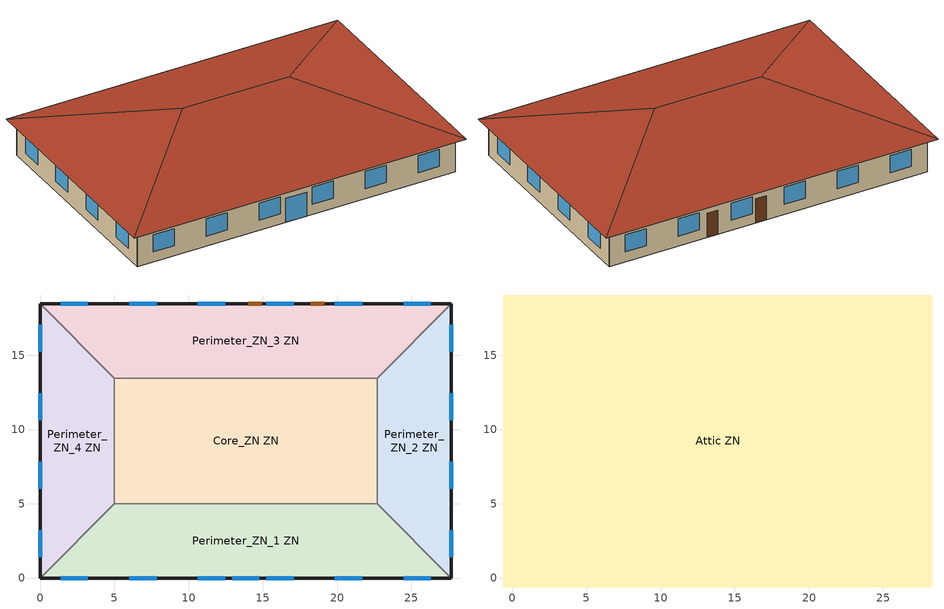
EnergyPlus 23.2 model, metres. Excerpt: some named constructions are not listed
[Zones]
Core_ZN ZN
 floor ground (Foundation F 126 Perim 0 Area 14966): 22.69,13.46 22.69,5 5,5 5,13.46 z0
 wall to Perimeter_ZN_2 ZN (Typical Interior Wall): 22.69,5 22.69,13.46 z0:3.05
 wall to Perimeter_ZN_3 ZN (Typical Interior Wall): 22.69,13.46 5,13.46 z0:3.05
 wall to Perimeter_ZN_1 ZN (Typical Interior Wall): 5,5 22.69,5 z0:3.05
 wall to Perimeter_ZN_4 ZN (Typical Interior Wall): 5,13.46 5,5 z0:3.05
Perimeter_ZN_1 ZN
 floor ground (Foundation F 126 Perim 2769 Area 11345): 22.69,5 27.69,0 0,0 5,5 z0
 wall outside (Typical Insulated Wood Framed Exterior Wall R-11.24): 0,0 27.69,0 z0:3.05
 wall to Perimeter_ZN_2 ZN (Typical Interior Wall): 27.69,0 22.69,5 z0:3.05
 wall to Perimeter_ZN_4 ZN (Typical Interior Wall): 5,5 0,0 z0:3.05
 window (U 0.5 SHGC 0.23 Simple Glazing Window U-0.5 SHGC 0.23 2): 12.93,0 14.76,0 z0:2.13
 window (U 0.5 SHGC 0.23 Simple Glazing Window U-0.5 SHGC 0.23): 1.39,0 3.22,0 / 6.01,0 7.84,0 / 10.62,0 12.45,0 / 15.24,0 17.07,0 / 19.85,0 21.68,0 / 24.47,0 26.3,0 z0.9:2.42
Perimeter_ZN_2 ZN
 floor ground (Foundation F 126 Perim 1846 Area 673): 27.69,18.46 27.69,0 22.69,5 22.69,13.46 z0
 wall outside (Typical Insulated Wood Framed Exterior Wall R-11.24): 27.69,0 27.69,18.46 z0:3.05
 wall to Perimeter_ZN_3 ZN (Typical Interior Wall): 27.69,18.46 22.69,13.46 z0:3.05
 window (U 0.5 SHGC 0.23 Simple Glazing Window U-0.5 SHGC 0.23): 27.69,1.39 27.69,3.22 / 27.69,6.01 27.69,7.84 / 27.69,10.62 27.69,12.45 / 27.69,15.24 27.69,17.07 z0.9:2.42
Perimeter_ZN_3 ZN
 floor ground (Foundation F 126 Perim 2769 Area 11345): 27.69,18.46 22.69,13.46 5,13.46 0,18.46 z0
 wall outside (Typical Insulated Wood Framed Exterior Wall R-11.24): 27.69,18.46 0,18.46 z0:3.05
 wall to Perimeter_ZN_4 ZN (Typical Interior Wall): 0,18.46 5,13.46 z0:3.05
 window (U 0.5 SHGC 0.23 Simple Glazing Window U-0.5 SHGC 0.23): 26.3,18.46 24.47,18.46 / 21.68,18.46 19.85,18.46 / 17.07,18.46 15.24,18.46 / 12.45,18.46 10.62,18.46 / 7.84,18.46 6.01,18.46 / 3.22,18.46 1.39,18.46 z0.9:2.42
 door (Typical Insulated Metal Door R-2.7): 14.91,18.46 14,18.46 / 19.13,18.46 18.22,18.46 z0:2.13
Perimeter_ZN_4 ZN
 floor ground (Foundation F 126 Perim 1846 Area 673): 0,18.46 5,13.46 5,5 0,0 z0
 wall outside (Typical Insulated Wood Framed Exterior Wall R-11.24): 0,18.46 0,0 z0:3.05
 window (U 0.5 SHGC 0.23 Simple Glazing Window U-0.5 SHGC 0.23): 0,17.07 0,15.24 / 0,12.45 0,10.62 / 0,7.84 0,6.01 / 0,3.22 0,1.39 z0.9:2.42
Attic ZN
 floor outside (Typical Attic Soffit): 28.29,19.06 28.29,-0.6 27.69,0 27.69,18.46 z3.05; 28.29,19.06 27.69,18.46 0,18.46 -0.6,19.06 z3.05; 27.69,0 28.29,-0.6 -0.6,-0.6 0,0 z3.05; -0.6,19.06 0,18.46 0,0 -0.6,-0.6 z3.05
 floor to Core_ZN ZN (Typical Wood Joist Attic Floor R-37.04 1): 22.69,13.46 22.69,5 5,5 5,13.46 z3.05
 floor to Perimeter_ZN_2 ZN (Typical Wood Joist Attic Floor R-37.04 1): 27.69,18.46 27.69,0 22.69,5 22.69,13.46 z3.05
 floor to Perimeter_ZN_3 ZN (Typical Wood Joist Attic Floor R-37.04 1): 27.69,18.46 22.69,13.46 5,13.46 0,18.46 z3.05
 floor to Perimeter_ZN_1 ZN (Typical Wood Joist Attic Floor R-37.04 1): 22.69,5 27.69,0 0,0 5,5 z3.05
 floor to Perimeter_ZN_4 ZN (Typical Wood Joist Attic Floor R-37.04 1): 0,18.46 5,13.46 5,5 0,0 z3.05
 roof outside (Typical Uninsulated Wood Joist Attic Roof): 18.46,9.23,6.33 28.29,-0.6,3.05 28.29,19.06,3.05; 18.46,9.23,6.33 28.29,19.06,3.05 -0.6,19.06,3.05 9.23,9.23,6.33; 9.23,9.23,6.33 -0.6,-0.6,3.05 28.29,-0.6,3.05 18.46,9.23,6.33; 9.23,9.23,6.33 -0.6,19.06,3.05 -0.6,-0.6,3.05
[ENERGYMANAGEMENTSYSTEM:OUTPUTVARIABLE] Update Frequency=ZoneTimestep
Name | EMS Variable | Type of Data in Variable | Units
Adaptive Heating Setpoint Temperature | roundedAHST | Averaged | C
Adaptive Cooling Setpoint Temperature_No Tolerance | ACSTnoTol | Averaged | C
Adaptive Heating Setpoint Temperature_No Tolerance | AHSTnoTol | Averaged | C
Ventilation Setpoint Temperature | VST | Averaged | C
Minimum Outdoor Temperature for ventilation | MinOutTemp | Averaged | C
Minimum Outdoor Temperature Difference for ventilation | MinTempDiffVOF | Averaged | C
Maximum Outdoor Temperature Difference for ventilation | MaxTempDiffVOF | Averaged | C
Multiplier for Ventilation Opening Factor | MultiplierVOF | Averaged
Comfortable Hours_No Applicability_Core_ZN | ComfHoursNoApp_Core_ZN | Summed | H
Comfortable Hours_No Applicability_Perimeter_ZN_1 | ComfHoursNoApp_Perimeter_ZN_1 | Summed | H
Comfortable Hours_No Applicability_Perimeter_ZN_2 | ComfHoursNoApp_Perimeter_ZN_2 | Summed | H
Comfortable Hours_No Applicability_Perimeter_ZN_3 | ComfHoursNoApp_Perimeter_ZN_3 | Summed | H
Comfortable Hours_No Applicability_Perimeter_ZN_4 | ComfHoursNoApp_Perimeter_ZN_4 | Summed | H
Comfortable Hours_Applicability_Core_ZN | ComfHours_Core_ZN | Summed | H
Comfortable Hours_Applicability_Perimeter_ZN_1 | ComfHours_Perimeter_ZN_1 | Summed | H
Comfortable Hours_Applicability_Perimeter_ZN_2 | ComfHours_Perimeter_ZN_2 | Summed | H
Comfortable Hours_Applicability_Perimeter_ZN_3 | ComfHours_Perimeter_ZN_3 | Summed | H
Comfortable Hours_Applicability_Perimeter_ZN_4 | ComfHours_Perimeter_ZN_4 | Summed | H
Occupied Comfortable Hours_No Applicability_Core_ZN | OccComfHoursNoApp_Core_ZN | Summed | H
Occupied Comfortable Hours_No Applicability_Perimeter_ZN_1 | OccComfHoursNoApp_Perimeter_ZN_1 | Summed | H
Occupied Comfortable Hours_No Applicability_Perimeter_ZN_2 | OccComfHoursNoApp_Perimeter_ZN_2 | Summed | H
Occupied Comfortable Hours_No Applicability_Perimeter_ZN_3 | OccComfHoursNoApp_Perimeter_ZN_3 | Summed | H
Occupied Comfortable Hours_No Applicability_Perimeter_ZN_4 | OccComfHoursNoApp_Perimeter_ZN_4 | Summed | H
Occupied Hours_Core_ZN | OccHours_Core_ZN | Summed | H
Occupied Hours_Perimeter_ZN_1 | OccHours_Perimeter_ZN_1 | Summed | H
Occupied Hours_Perimeter_ZN_2 | OccHours_Perimeter_ZN_2 | Summed | H
Occupied Hours_Perimeter_ZN_3 | OccHours_Perimeter_ZN_3 | Summed | H
Occupied Hours_Perimeter_ZN_4 | OccHours_Perimeter_ZN_4 | Summed | H
Discomfortable Applicable Hot Hours_Core_ZN | DiscomfAppHotHours_Core_ZN | Summed | H
Discomfortable Applicable Hot Hours_Perimeter_ZN_1 | DiscomfAppHotHours_Perimeter_ZN_1 | Summed | H
Discomfortable Applicable Hot Hours_Perimeter_ZN_2 | DiscomfAppHotHours_Perimeter_ZN_2 | Summed | H
Discomfortable Applicable Hot Hours_Perimeter_ZN_3 | DiscomfAppHotHours_Perimeter_ZN_3 | Summed | H
Discomfortable Applicable Hot Hours_Perimeter_ZN_4 | DiscomfAppHotHours_Perimeter_ZN_4 | Summed | H
Discomfortable Applicable Cold Hours_Core_ZN | DiscomfAppColdHours_Core_ZN | Summed | H
Discomfortable Applicable Cold Hours_Perimeter_ZN_1 | DiscomfAppColdHours_Perimeter_ZN_1 | Summed | H
Discomfortable Applicable Cold Hours_Perimeter_ZN_2 | DiscomfAppColdHours_Perimeter_ZN_2 | Summed | H
Discomfortable Applicable Cold Hours_Perimeter_ZN_3 | DiscomfAppColdHours_Perimeter_ZN_3 | Summed | H
Discomfortable Applicable Cold Hours_Perimeter_ZN_4 | DiscomfAppColdHours_Perimeter_ZN_4 | Summed | H
Discomfortable Non Applicable Hot Hours_Core_ZN | DiscomfNonAppHotHours_Core_ZN | Summed | H
Discomfortable Non Applicable Hot Hours_Perimeter_ZN_1 | DiscomfNonAppHotHours_Perimeter_ZN_1 | Summed | H
Discomfortable Non Applicable Hot Hours_Perimeter_ZN_2 | DiscomfNonAppHotHours_Perimeter_ZN_2 | Summed | H
Discomfortable Non Applicable Hot Hours_Perimeter_ZN_3 | DiscomfNonAppHotHours_Perimeter_ZN_3 | Summed | H
Discomfortable Non Applicable Hot Hours_Perimeter_ZN_4 | DiscomfNonAppHotHours_Perimeter_ZN_4 | Summed | H
Discomfortable Non Applicable Cold Hours_Core_ZN | DiscomfNonAppColdHours_Core_ZN | Summed | H
Discomfortable Non Applicable Cold Hours_Perimeter_ZN_1 | DiscomfNonAppColdHours_Perimeter_ZN_1 | Summed | H
Discomfortable Non Applicable Cold Hours_Perimeter_ZN_2 | DiscomfNonAppColdHours_Perimeter_ZN_2 | Summed | H
Discomfortable Non Applicable Cold Hours_Perimeter_ZN_3 | DiscomfNonAppColdHours_Perimeter_ZN_3 | Summed | H
Discomfortable Non Applicable Cold Hours_Perimeter_ZN_4 | DiscomfNonAppColdHours_Perimeter_ZN_4 | Summed | H
Zone Floor Area_Core_ZN | ZoneFloorArea_Core_ZN | Averaged | m2
Zone Floor Area_Perimeter_ZN_1 | ZoneFloorArea_Perimeter_ZN_1 | Averaged | m2
Zone Floor Area_Perimeter_ZN_2 | ZoneFloorArea_Perimeter_ZN_2 | Averaged | m2
Zone Floor Area_Perimeter_ZN_3 | ZoneFloorArea_Perimeter_ZN_3 | Averaged | m2
Zone Floor Area_Perimeter_ZN_4 | ZoneFloorArea_Perimeter_ZN_4 | Averaged | m2
Zone Air Volume_Core_ZN | ZoneAirVolume_Core_ZN | Averaged | m3
Zone Air Volume_Perimeter_ZN_1 | ZoneAirVolume_Perimeter_ZN_1 | Averaged | m3
Zone Air Volume_Perimeter_ZN_2 | ZoneAirVolume_Perimeter_ZN_2 | Averaged | m3
Zone Air Volume_Perimeter_ZN_3 | ZoneAirVolume_Perimeter_ZN_3 | Averaged | m3
Zone Air Volume_Perimeter_ZN_4 | ZoneAirVolume_Perimeter_ZN_4 | Averaged | m3
People Occupant Count_Core_ZN | Occ_count_Core_ZN | Summed
People Occupant Count_Perimeter_ZN_1 | Occ_count_Perimeter_ZN_1 | Summed
People Occupant Count_Perimeter_ZN_2 | Occ_count_Perimeter_ZN_2 | Summed
People Occupant Count_Perimeter_ZN_3 | Occ_count_Perimeter_ZN_3 | Summed
People Occupant Count_Perimeter_ZN_4 | Occ_count_Perimeter_ZN_4 | Summed
Ventilation Hours_Core_ZN_ZN | VentHours_Core_ZN_ZN | Summed | H
Ventilation Hours_Perimeter_ZN_1_ZN | VentHours_Perimeter_ZN_1_ZN | Summed | H
Ventilation Hours_Perimeter_ZN_2_ZN | VentHours_Perimeter_ZN_2_ZN | Summed | H
Ventilation Hours_Perimeter_ZN_3_ZN | VentHours_Perimeter_ZN_3_ZN | Summed | H
Ventilation Hours_Perimeter_ZN_4_ZN | VentHours_Perimeter_ZN_4_ZN | Summed | H
[SCHEDULE:COMPACT]
TypOperativeTempControlSch: Through: 12/31, For: SummerDesignDay WinterDesignDay, Until: 24:00, 0, For: AllOtherDays, Until: 24:00, 0.5
[CURVE:LINEAR] Minimum Value of x=1; Maximum Value of x=1.5
Name | Coefficient1 Constant | Coefficient2 x
CoolingCombRatio | 0.618055 | 0.381945
HeatingCombRatio | 0.96034 | 0.03966
[CURVE:QUADRATIC]
Name | Coefficient1 Constant | Coefficient2 x | Coefficient3 x2 | Minimum Value of x | Maximum Value of x
VRFACCoolCapFFF | 0.8 | 0.2 | 0 | 0.5 | 1.5
CoolingEIRHiPLR | 1 | 0 | 0 | 1 | 1.5
VRFCPLFFPLR | 0.85 | 0.15 | 0 | 0 | 1
HeatingEIRHiPLR | 2.42944 | -2.23589 | 0.806452 | 1 | 1.5
[CURVE:CUBIC]
Name | Coefficient1 Constant | Coefficient2 x | Coefficient3 x2 | Coefficient4 x3 | Minimum Value of x | Maximum Value of x | Minimum Curve Output | Maximum Curve Output | Input Unit Type for X | Output Unit Type
VRFTUCoolCapFT | 0.504547 | 0.0288891 | -1.08194e-05 | 1.01359e-05 | 0 | 50 | 0.5 | 1.5 | Temperature | Dimensionless
VRFTUHeatCapFT | -0.390709 | 0.261815 | -0.0130432 | 0.000178132 | 0 | 50 | 0.5 | 1.5 | Temperature | Dimensionless
VRFCoolCapFTBoundary | 25.7347 | -0.0315004 | -0.014166 | 0 | 11 | 30 |  |  | Temperature
VRFCoolEIRFTBoundary | 25.7347 | -0.0315004 | -0.014166 | 0 | 15 | 24 |  |  | Temperature
CoolingEIRLowPLR | 0.462812 | -1.04024 | 2.17491 | -0.597482 | 0 | 1 |  |  | Temperature | Capacity
VRFHeatCapFTBoundary | -7.60009 | 3.0509 | -0.116284 | 0 | 15 | 27 |  |  | Temperature
VRFHeatEIRFTBoundary | -7.60009 | 3.0509 | -0.116284 | 0 | 15 | 27 | -20 | 15 | Temperature
HeatingEIRLowPLR | 0.140009 | 0.6415 | 0.133905 | 0.0845859 | 0 | 1 |  |  | Dimensionless | Dimensionless
[CURVE:BIQUADRATIC] Output Unit Type=Dimensionless
Name | Coefficient1 Constant | Coefficient2 x | Coefficient3 x2 | Coefficient4 y | Coefficient5 y2 | Coefficient6 xy | Minimum Value of x | Maximum Value of x | Minimum Value of y | Maximum Value of y | Input Unit Type for X | Input Unit Type for Y
VRFCoolCapFT | 0.576883 | 0.017448 | 0.000583269 | -1.76324e-06 | -7.474e-09 | -1.30413e-07 | 15 | 24 | -5 | 23 | Temperature | Temperature
VRFCoolCapFTHi | 0.686736 | 0.0207631 | 0.0005447 | -0.0016218 | -4.259e-07 | -0.0003392 | 15 | 24 | 16 | 43 | Temperature | Temperature
VRFCoolEIRFT | 0.989011 | -0.0234797 | 0.000199711 | 0.00596834 | -1.0289e-07 | -0.00015686 | 15 | 24 | -5 | 23 | Temperature | Temperature
VRFCoolEIRFTHi | 0.143515 | 0.0186004 | -0.0003954 | 0.0248522 | 0.00016329 | -0.0006244 | 15 | 24 | 16 | 43 | Temperature | Temperature
VRFHeatCapFT | 1.0146 | -0.0025067 | -0.000141599 | 0.0269316 | 1.83538e-06 | -0.000358147 | 15 | 27 | -20 | 15 | Temperature | Temperature
VRFHeatCapFTHi | 1.16113 | 0.0274789 | -0.00168795 | 0.00178338 | 2.03208e-06 | -6.8969e-05 | 15 | 27 | -10 | 15 | Temperature | Temperature
VRFHeatEIRFT | 0.874655 | -0.0131975 | 0.00110307 | -0.0133118 | 0.00089017 | -0.00012766 | 15 | 27 | -20 | 12 | Temperature | Temperature
VRFHeatEIRFTHi | 2.50401 | -0.0573677 | 4.07336e-05 | -0.129597 | 0.00135839 | 0.00317047 | 15 | 27 | -10 | 15 | Temperature | Temperature
CoolingLengthCorrectionFactor | 1.06938 | -0.0014951 | 2.56e-06 | -0.11511 | 0.0511169 | -0.0004369 | 8 | 175 | 0.5 | 1.5 | Temperature | Temperature
VRF Piping Correction Factor for Length in Heating Mode | 0.989916 | 0.001961 | -3.6e-05 | 0 | 0 | 0 | 7 | 106.5 | 1 | 1 | Distance | Dimensionless
VRF Heat Recovery Cooling Capacity Modifier; VRF Heat Recovery Heating Capacity Modifier | 0.9 | 0 | 0 | 0 | 0 | 0 | -100 | 100 | -100 | 100 | Temperature | Temperature
VRF Heat Recovery Cooling Energy Modifier; VRF Heat Recovery Heating Energy Modifier | 1.1 | 0 | 0 | 0 | 0 | 0 | -100 | 100 | -100 | 100 | Temperature | Temperature
